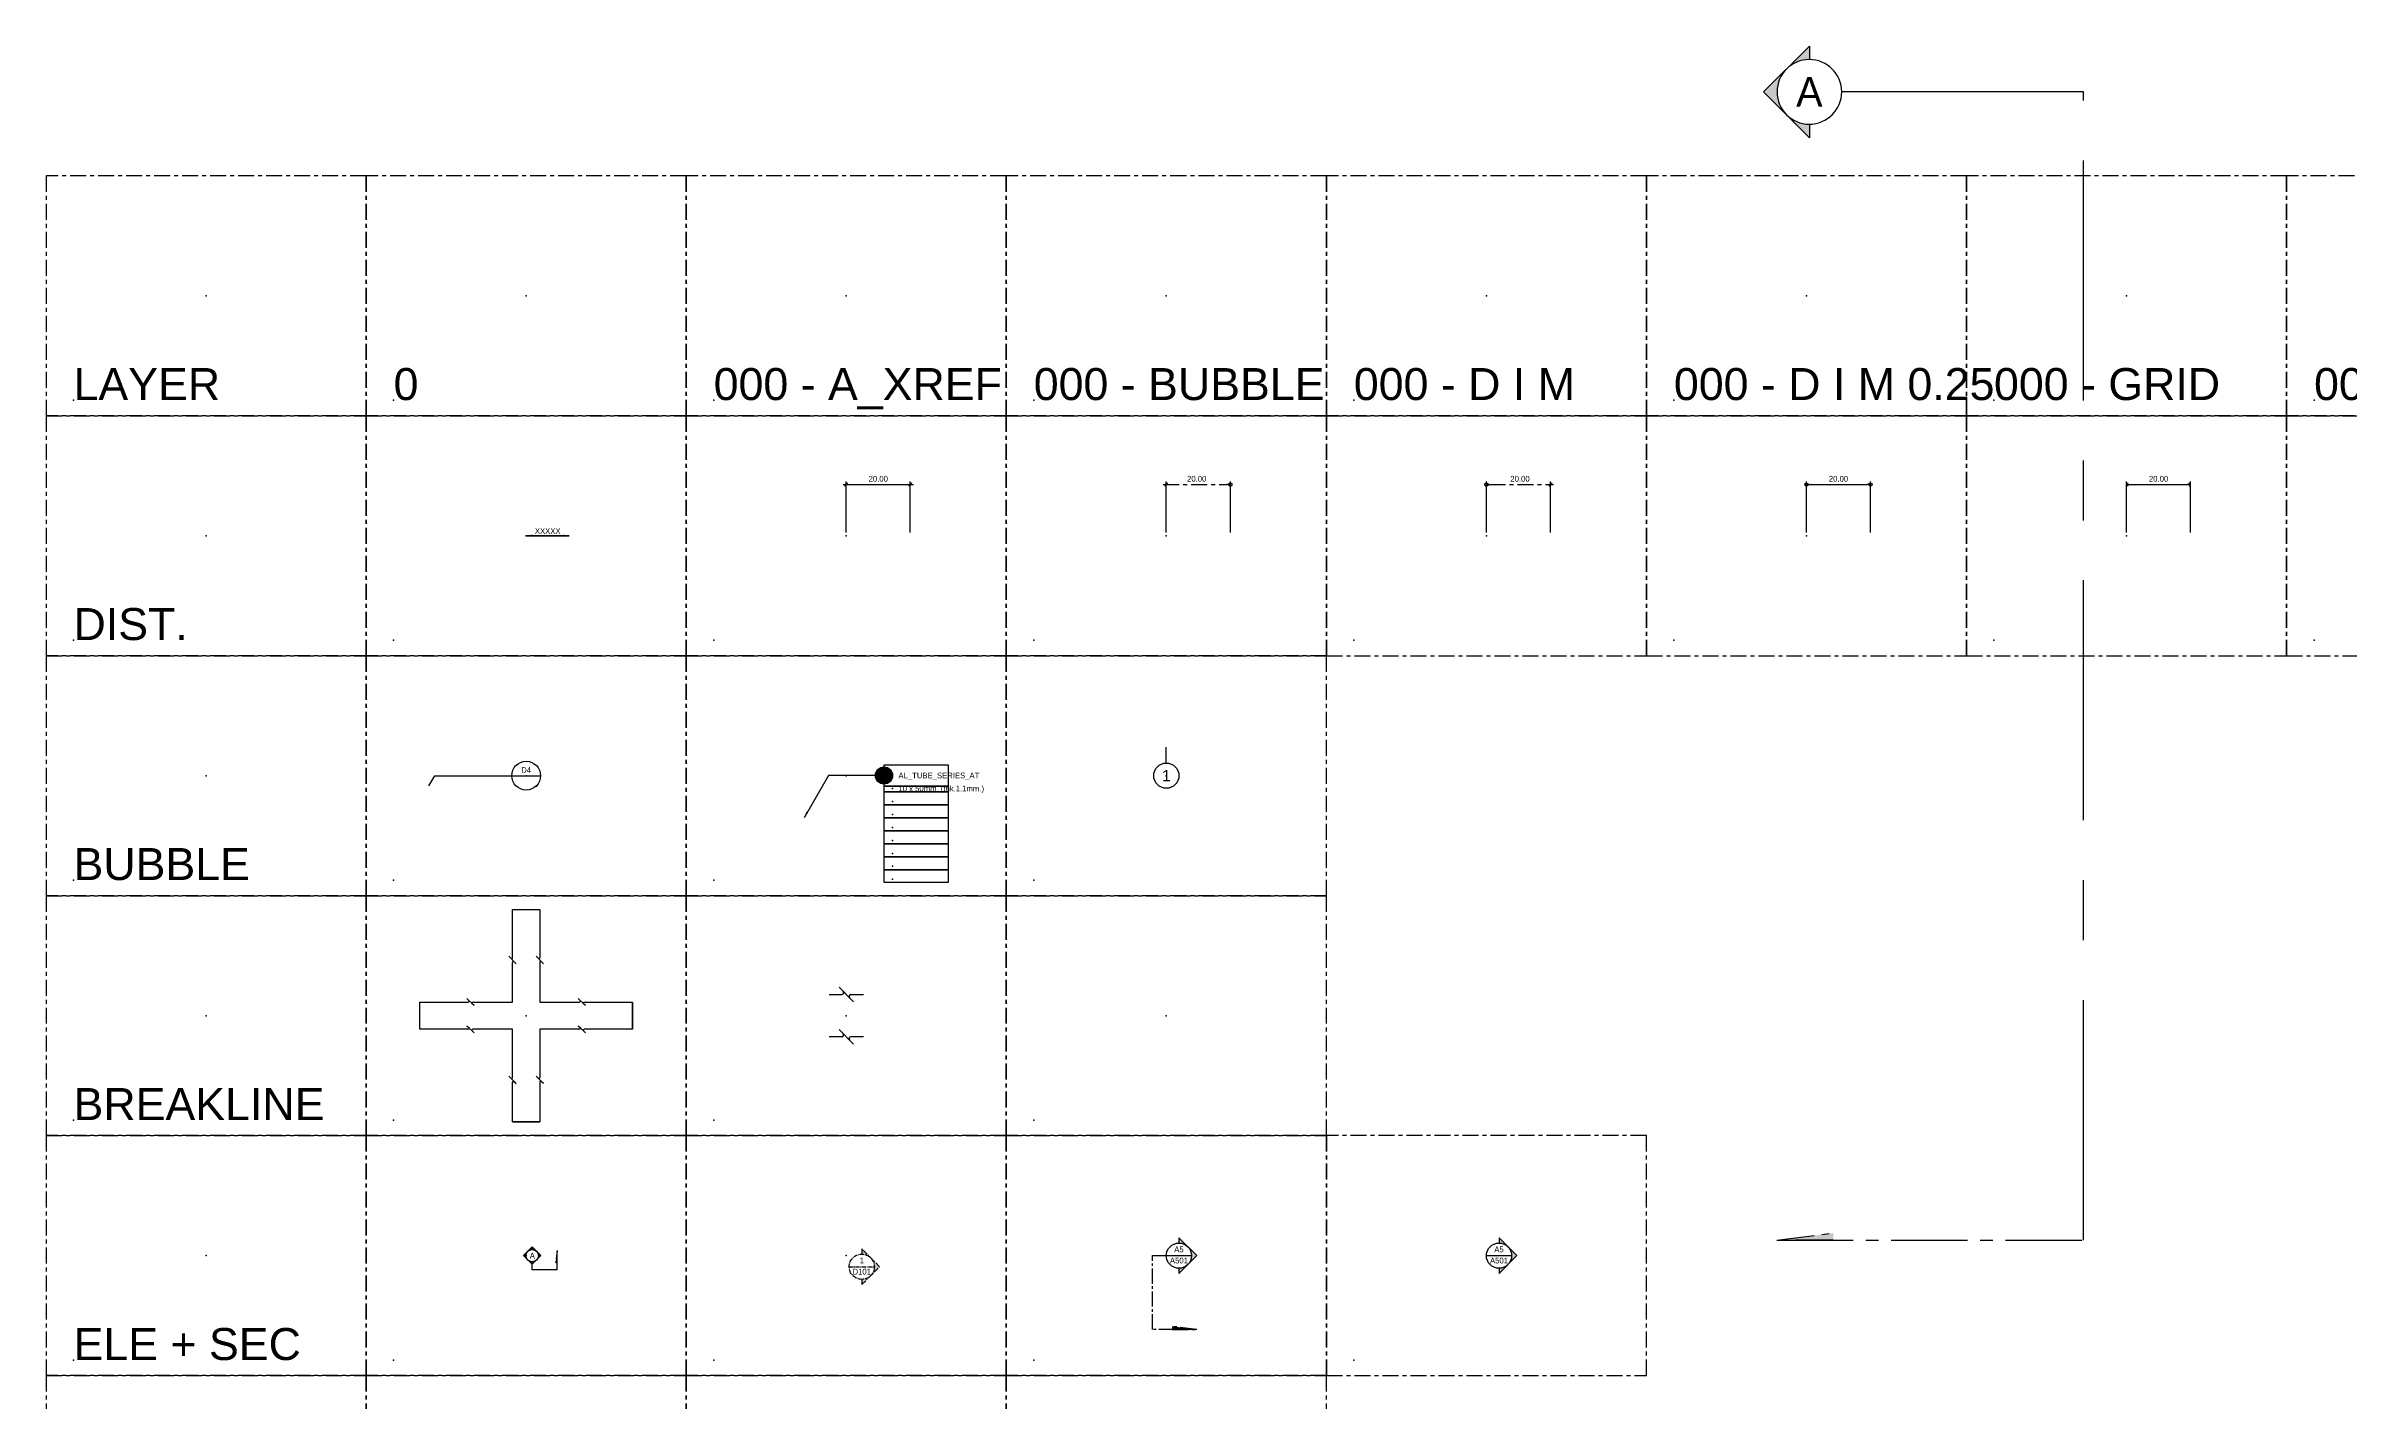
# Model space of a CAD drawing. Header units: millimetres. Extents: x -244126 to 368105, y -173968 to 259060.
# Drawn here: x 1771 to 2490, y 1525 to 1948 of the extents above; entities that cross this region are included whole.
import ezdxf
from ezdxf.enums import TextEntityAlignment as Align

# ---------------------------------------------------------------- set-up
doc = ezdxf.new("R2010")
doc.units = ezdxf.units.MM
doc.header["$MEASUREMENT"] = 0
for name, pattern in [('005_GG_TA_LINE', [13.75, 5, -1.25, 1.25, -1.25, 5]), ('015_GG_TA_LINE', [41.25, 15, -3.75, 3.75, -3.75, 15]), ('ACAD_ISO04W100', [30, 24, -3, 0, -3]), ('CENTER', [2, 1.25, -0.25, 0.25, -0.25]), ('CENTER2', [7.1439, 4.7625, -0.7938, 0.7938, -0.7938]), ('HIDDEN', [9.525, 6.35, -3.175]), ('TA_L_025.00.LIN', [162.5, 88.75, -73.75])]:
    doc.linetypes.add(name, pattern=pattern)
for name, color, linetype in [('000 - A_XREF', 7, 'Continuous'), ('000 - BUBBLE', 2, 'HIDDEN'), ('000 - D I M', 6, 'Continuous'), ('000 - D I M 0.25', 6, 'Continuous'), ('000 - GRID', 8, 'CENTER'), ('000 - GROUND', 6, 'Continuous'), ('000 - SYMBOL CON', 1, 'Continuous'), ('000 - T E X T', 4, 'Continuous'), ('000 - WIPEOUT', 250, 'Continuous')]:
    doc.layers.add(name, color=color, linetype=linetype)
doc.styles.add('BROWALLIA', font='BrowalliaUPC.ttf')
doc.styles.add('Cetury Gothic', font='GOTHIC.TTF')
doc.styles.add('CORDIA', font='cordia.shx')
doc.styles.get("Standard").update_dxf_attribs({"font": 'arial.ttf'})
doc.styles.add('TA', font='Cordia New.ttf', dxfattribs={"height": 4.5})
doc.dimstyles.new('DIM C-C', dxfattribs={"dimtxt": 0.18, "dimasz": 0.1, "dimexe": 0.1, "dimexo": 0.1, "dimgap": 0.09, "dimtad": 1, "dimtoh": 1, "dimzin": 0, "dimdsep": 46, "dimtxsty": 'CORDIA', "dimblk": 'ORIGIN', "dimcen": 0.1, "dimdle": 0.1, "dimclrd": 40, "dimclre": 140, "dimclrt": 3, "dimadec": 0, "dimazin": 0, "dimtfac": 1, "dimtix": 1, "dimtmove": 2, "dimatfit": 3, "dimfxl": 1, "dimtolj": 1, "dimtzin": 0, "dimarcsym": 0})
doc.dimstyles.new('DIM C-E', dxfattribs={"dimscale": 2, "dimtxt": 0.18, "dimasz": 0.1, "dimexe": 0.1, "dimexo": 0.1, "dimgap": 0.09, "dimtad": 1, "dimtoh": 1, "dimzin": 0, "dimdsep": 46, "dimtxsty": 'CORDIA', "dimblk1": 'ORIGIN', "dimblk2": 'OBLIQUE', "dimsah": 1, "dimcen": 0.1, "dimdle": 0.1, "dimclrd": 40, "dimclre": 140, "dimclrt": 3, "dimadec": 0, "dimazin": 0, "dimtfac": 1, "dimtix": 1, "dimtmove": 2, "dimatfit": 3, "dimfxl": 1, "dimtolj": 1, "dimtzin": 0, "dimarcsym": 0})
doc.dimstyles.new('DIM E-C', dxfattribs={"dimscale": 2, "dimtxt": 0.18, "dimasz": 0.1, "dimexe": 0.1, "dimexo": 0.1, "dimgap": 0.09, "dimtad": 1, "dimtoh": 1, "dimzin": 0, "dimdsep": 46, "dimtxsty": 'CORDIA', "dimblk1": 'OBLIQUE', "dimblk2": 'ORIGIN', "dimsah": 1, "dimcen": 0.1, "dimdle": 0.1, "dimclrd": 40, "dimclre": 140, "dimclrt": 3, "dimadec": 0, "dimazin": 0, "dimtfac": 1, "dimtix": 1, "dimtmove": 2, "dimatfit": 3, "dimfxl": 1, "dimtolj": 1, "dimtzin": 0, "dimarcsym": 0})
doc.dimstyles.new('DIM E-E', dxfattribs={"dimscale": 2, "dimtxt": 0.18, "dimasz": 0.1, "dimexe": 0.1, "dimexo": 0.1, "dimgap": 0.09, "dimtad": 1, "dimtoh": 1, "dimzin": 0, "dimdsep": 46, "dimtxsty": 'CORDIA', "dimblk": 'OBLIQUE', "dimcen": 0.1, "dimdle": 0.1, "dimclrd": 40, "dimclre": 140, "dimclrt": 3, "dimadec": 0, "dimazin": 0, "dimtfac": 1, "dimtix": 1, "dimtmove": 2, "dimatfit": 3, "dimfxl": 1, "dimtolj": 1, "dimtzin": 0, "dimarcsym": 0})
doc.dimstyles.new('DIM HOLE', dxfattribs={"dimtxt": 0.18, "dimasz": 0.1, "dimexe": 0.1, "dimexo": 0.1, "dimgap": 0.09, "dimtad": 1, "dimtoh": 1, "dimzin": 0, "dimdsep": 46, "dimtxsty": 'CORDIA', "dimblk": 'OPEN90', "dimcen": 0.1, "dimdle": 0.1, "dimclrd": 40, "dimclre": 140, "dimclrt": 3, "dimadec": 0, "dimazin": 0, "dimtfac": 1, "dimtix": 1, "dimtofl": 0, "dimtmove": 0, "dimatfit": 3, "dimfxl": 1, "dimtolj": 1, "dimtzin": 0, "dimarcsym": 0})

# ---------------------------------------------------------------- blocks, each defined once
blk = doc.blocks.new('*U4236')
at = {"color": 2}
blk.add_line((-4.51, 0), (4.51, 0), dxfattribs=at)
blk.add_circle((0, 0), 4.51, dxfattribs=at)
at = {"color": 7}
blk.add_point((3.24, -3.24), dxfattribs=at)
at = {"layer": '000 - SYMBOL CON', "color": 2, "linetype": 'ByBlock'}
blk.add_lwpolyline([(-30.41, -3.17), (-28.58, 0), (-4.51, 0)], dxfattribs=at)
at = {"color": 2, "style": 'Cetury Gothic'}
for tag, p in [('DETAIL_NO.', (0, 1.79)), ('DRAWING_NO.', (0, -1.79))]:
    blk.add_attdef(tag, text='', height=1.8, dxfattribs=at).set_placement(p, align=Align.MIDDLE_CENTER)
blk = doc.blocks.new('A$C6D7226B7')
blk.add_hatch(color=2).paths.add_polyline_path([(0.71, 5.6), (0, 0), (0.71, 0)])
at = {"color": 2, "linetype": 'CENTER', "ltscale": 3}
for p, q in [((0.71, 5.6), (0, 0)), ((0.71, 0), (0.71, 5.6))]:
    blk.add_line(p, q, dxfattribs=at)
blk = doc.blocks.new('A$C2FD3211E')
h = blk.add_hatch(color=2)
h.paths.add_polyline_path([(2.01, 7.26, -0.198912), (2.84, 5.25), (4.02, 5.25)])
h.paths.add_polyline_path([(-2.01, 7.26), (-4.02, 5.25), (-2.84, 5.25, -0.198912)])
h.paths.add_polyline_path([(0, 9.27), (-2.01, 7.26, -0.198912), (0, 8.09, -0.198912), (2.01, 7.26)])
at = {"color": 2}
blk.add_lwpolyline([(2.84, 5.25), (4.02, 5.25), (0, 9.27), (-4.02, 5.25), (-2.84, 5.25)], dxfattribs=at)
blk = doc.blocks.new('*U49')
at = {"color": 2}
blk.add_circle((1.92, 0), 1.92, dxfattribs=at)
blk.add_circle((1.92, 0), 1.92, dxfattribs=at)
at = {"layer": '000 - SYMBOL CON', "color": 2, "linetype": 'ByBlock'}
for p, q in [((1.92, -4.41), (1.92, -1.92)), ((9.68, -4.41), (9.67, -2.41))]:
    blk.add_line(p, q, dxfattribs=at)
blk.add_lwpolyline([(9.68, -4.41), (1.92, -4.41)], dxfattribs=at)
at = {"layer": 'Defpoints', "color": 250}
blk.add_lwpolyline([(-0.79, 0), (1.92, -2.71), (4.63, 0), (1.92, 2.71)], close=True, dxfattribs=at)
at = {"color": 3, "rotation": 0.01333381113249674}
for name, p, xscale, yscale, zscale in [('A$C2FD3211E', (1.92, -3.54), 0.6742075757186758, 0.6742075757186758, 0.6742075757186758), ('A$C6D7226B7', (9.16, -2.41), 0.7254261282618396, 0.7254261282618396, 0.7254261282618396)]:
    blk.add_blockref(name, p, dxfattribs=dict(at, xscale=xscale, yscale=yscale, zscale=zscale))
at = {"layer": '000 - T E X T', "color": 0, "style": 'TA'}
blk.add_attdef('SYM', text='', height=1.8, dxfattribs=at).set_placement((1.92, 0), align=Align.MIDDLE_CENTER)
blk = doc.blocks.new('A$C61A14B6B')
at = {"color": 0}
blk.add_line((2.52, -5.46), (-2.52, -10.5), dxfattribs=at)
for centre, radius, start, end in [((0.69, -6.31), 0.709, 191.92056, 303.32004), ((-0.69, -9.65), 0.704, 11.72715, 123.27285)]:
    blk.add_arc(centre, radius, start, end, dxfattribs=at)
blk = doc.blocks.new('*U61')
blk.add_wipeout([(0.98, -7.56), (-0.96, -5.62), (-0.87, -5.85), (-0.87, -6.1), (-0.97, -6.32), (-1.14, -6.5), (-1.37, -6.59), (-5.38, -6.59), (-5.36, 6.59), (-1.37, 6.59), (-1.14, 6.68), (-0.97, 6.85), (-0.87, 7.08), (-0.87, 7.33), (-0.96, 7.56), (0.98, 5.62), (0.89, 5.85), (0.89, 6.1), (0.99, 6.32), (1.16, 6.5), (1.39, 6.59), (5.38, 6.59), (5.38, -6.59), (1.39, -6.59), (1.16, -6.68), (0.99, -6.85), (0.89, -7.08), (0.89, -7.33)]).dxf.layer = '000 - WIPEOUT'
at = {"color": 0}
for p, q in [((-5.36, 6.59), (-1.36, 6.59)), ((1.38, 6.59), (5.38, 6.59)), ((-1.36, -6.59), (-5.36, -6.59)), ((5.38, -6.59), (1.38, -6.59))]:
    blk.add_line(p, q, dxfattribs=at)
blk.add_point((0, 0))
blk.add_point((0, 0))
blk.add_point((0, 0))
at = {"color": 0, "xscale": 0.9, "yscale": 0.9, "zscale": 0.9}
for p, rotation in [((7.19, 6.59), 270), ((-7.17, -6.59), 90)]:
    blk.add_blockref('A$C61A14B6B', p, dxfattribs=dict(at, rotation=rotation))
blk = doc.blocks.new('_Oblique')
at = {"color": 0, "linetype": 'ByBlock', "lineweight": -2}
blk.add_line((-0.5, -0.5), (0.5, 0.5), dxfattribs=at)
blk = doc.blocks.new('*U1753')
at = {"color": 0, "linetype": '005_GG_TA_LINE'}
blk.add_lwpolyline([(0, 0), (100, 0), (100, 75), (0, 75)], close=True, dxfattribs=at)
for p in [(50, 37.5), (8.58, 4.88)]:
    blk.add_point(p, dxfattribs=at)
blk.add_attdef('NAMEBLK', (8.58, 4.88), '', height=10, dxfattribs=at)
blk = doc.blocks.new('A$Cb4399e0b')
at = {"layer": '000 - SYMBOL CON', "color": 0}
blk.add_line((0, 3.94), (0, 8.94), dxfattribs=at)
blk.add_circle((0, 0), 3.94, dxfattribs=at)
at = {"layer": '000 - T E X T'}
blk.add_attdef('XX', text='', height=3.5, dxfattribs=at).set_placement((0, 0), align=Align.MIDDLE_CENTER)
blk = doc.blocks.new('A$Cd5acae4e')
blk.add_wipeout([(33.8, 9.6), (35.8, 7.5), (35.7, 7.7), (35.7, 8), (35.8, 8.3), (36, 8.4), (36.3, 8.5), (66.4, 8.5), (66.4, 0), (66.4, -8.5), (36.3, -8.5), (36, -8.6), (35.8, -8.8), (35.7, -9.1), (35.7, -9.3), (35.8, -9.6), (33.8, -7.5), (33.9, -7.7), (33.9, -8), (33.8, -8.3), (33.6, -8.4), (33.3, -8.5), (8.5, -8.5), (8.5, -38.7), (8.4, -38.9), (8.3, -39.1), (8, -39.2), (7.7, -39.2), (7.5, -39.1), (9.6, -41.2), (9.3, -41.1), (9.1, -41.1), (8.8, -41.2), (8.6, -41.4), (8.5, -41.6), (8.5, -66.4), (-8.5, -66.4), (-8.5, -41.6), (-8.4, -41.4), (-8.3, -41.2), (-8, -41.1), (-7.7, -41.1), (-7.5, -41.2), (-9.6, -39.1), (-9.3, -39.2), (-9.1, -39.2), (-8.8, -39.1), (-8.6, -38.9), (-8.5, -38.7), (-8.5, -8.5), (-33.3, -8.5), (-33.6, -8.6), (-33.8, -8.8), (-33.9, -9.1), (-33.9, -9.3), (-33.8, -9.6), (-35.8, -7.5), (-35.7, -7.7), (-35.7, -8), (-35.8, -8.3), (-36, -8.4), (-36.3, -8.5), (-66.4, -8.5), (-66.4, 8.5), (-36.3, 8.5), (-36, 8.6), (-35.8, 8.8), (-35.7, 9.1), (-35.7, 9.3), (-35.8, 9.6), (-33.8, 7.5), (-33.9, 7.7), (-33.9, 8), (-33.8, 8.3), (-33.6, 8.4), (-33.3, 8.5), (-8.5, 8.5), (-8.5, 33.3), (-8.4, 33.6), (-8.3, 33.8), (-8, 33.9), (-7.7, 33.9), (-7.5, 33.8), (-9.6, 35.8), (-9.3, 35.7), (-9.1, 35.7), (-8.8, 35.8), (-8.6, 36), (-8.5, 36.3), (-8.5, 66.4), (0, 66.4), (8.5, 66.4), (8.5, 36.3), (8.4, 36), (8.3, 35.8), (8, 35.7), (7.7, 35.7), (7.5, 35.8), (9.6, 33.8), (9.3, 33.9), (9.1, 33.9), (8.8, 33.8), (8.6, 33.6), (8.5, 33.3), (8.5, 8.5), (33.3, 8.5), (33.6, 8.6), (33.8, 8.8), (33.9, 9.1), (33.9, 9.3)]).dxf.layer = '000 - WIPEOUT'
blk.add_point((0, 0))
at = {"layer": '000 - SYMBOL CON', "color": 0}
blk.add_lwpolyline([(32.5, 10.8), (37.1, 6.3), (35.7, 7.7), (35.7, 8), (35.8, 8.3), (36, 8.4), (36.3, 8.5), (66.4, 8.5), (66.4, -8.5), (36.3, -8.5), (36, -8.6), (35.8, -8.8), (35.7, -9.1), (35.7, -9.3), (37.1, -10.8), (32.5, -6.3), (33.9, -7.7), (33.9, -8), (33.8, -8.3), (33.6, -8.4), (33.3, -8.5), (8.5, -8.5), (8.5, -38.7), (8.4, -38.9), (8.3, -39.1), (8, -39.2), (7.7, -39.2), (6.3, -37.9), (10.8, -42.4), (9.3, -41.1), (9.1, -41.1), (8.8, -41.2), (8.6, -41.4), (8.5, -41.6), (8.5, -66.4), (-8.5, -66.4), (-8.5, -41.6), (-8.4, -41.4), (-8.3, -41.2), (-8, -41.1), (-7.7, -41.1), (-6.3, -42.4), (-10.8, -37.9), (-9.3, -39.2), (-9.1, -39.2), (-8.8, -39.1), (-8.6, -38.9), (-8.5, -38.7), (-8.5, -8.5), (-33.3, -8.5), (-33.6, -8.6), (-33.8, -8.8), (-33.9, -9.1), (-33.9, -9.3), (-32.5, -10.8), (-37.1, -6.3), (-35.7, -7.7), (-35.7, -8), (-35.8, -8.3), (-36, -8.4), (-36.3, -8.5), (-66.4, -8.5), (-66.4, 8.5), (-36.3, 8.5), (-36, 8.6), (-35.8, 8.8), (-35.7, 9.1), (-35.7, 9.3), (-37.1, 10.8), (-32.5, 6.3), (-33.9, 7.7), (-33.9, 8), (-33.8, 8.3), (-33.6, 8.4), (-33.3, 8.5), (-8.5, 8.5), (-8.5, 33.3), (-8.4, 33.6), (-8.3, 33.8), (-8, 33.9), (-7.7, 33.9), (-6.3, 32.5), (-10.8, 37.1), (-9.3, 35.7), (-9.1, 35.7), (-8.8, 35.8), (-8.6, 36), (-8.5, 36.3), (-8.5, 66.4), (8.5, 66.4), (8.5, 36.3), (8.4, 36), (8.3, 35.8), (8, 35.7), (7.7, 35.7), (6.3, 37.1), (10.8, 32.5), (9.3, 33.9), (9.1, 33.9), (8.8, 33.8), (8.6, 33.6), (8.5, 33.3), (8.5, 8.5), (33.3, 8.5), (33.6, 8.6), (33.8, 8.8), (33.9, 9.1), (33.9, 9.3), (32.5, 10.8)], close=True, dxfattribs=at)
at = {"layer": 'Defpoints', "color": 250}
for p, q in [((-8.5, 66.4), (8.5, 66.4)), ((-66.4, -8.5), (-66.4, 8.5)), ((66.4, -8.5), (66.4, 8.5)), ((-8.5, -66.4), (8.5, -66.4))]:
    blk.add_line(p, q, dxfattribs=at)
blk = doc.blocks.new('_Origin')
at = {"color": 0, "linetype": 'ByBlock', "lineweight": -2}
blk.add_line((0, 0), (-1, 0), dxfattribs=at)
blk.add_circle((0, 0), 0.5, dxfattribs=at)
blk = doc.blocks.new('*D2889')
at = {"layer": '000 - D I M', "color": 40, "linetype": '005_GG_TA_LINE', "lineweight": -2, "transparency": 16777216}
blk.add_line((2119.83, 1810.9), (2139.83, 1810.9), dxfattribs=at)
at = {"layer": '000 - D I M', "color": 140, "linetype": 'ACAD_ISO04W100', "lineweight": -2, "transparency": 16777216}
for p, q in [((2120.83, 1795.92), (2120.83, 1811.9)), ((2140.83, 1795.92), (2140.83, 1811.9))]:
    blk.add_line(p, q, dxfattribs=at)
at = {"layer": 'Defpoints', "color": 0, "linetype": '005_GG_TA_LINE', "transparency": 16777216}
for p in [(2140.83, 1810.9), (2120.83, 1794.92), (2140.83, 1794.92)]:
    blk.add_point(p, dxfattribs=at)
at = {"layer": '000 - D I M', "color": 40, "linetype": '005_GG_TA_LINE', "lineweight": -2, "transparency": 16777216, "rotation": 180}
blk.add_blockref('_Oblique', (2120.83, 1810.9), dxfattribs=at)
at = {"layer": '000 - D I M', "color": 40, "linetype": '005_GG_TA_LINE', "lineweight": -2, "transparency": 16777216}
blk.add_blockref('_Origin', (2140.83, 1810.9), dxfattribs=at)
at = {"layer": '000 - D I M', "color": 3, "linetype": '005_GG_TA_LINE', "transparency": 16777216, "insert": (2130.33, 1812.7), "char_height": 1.8, "attachment_point": 5, "style": 'CORDIA'}
blk.add_mtext('\\A1;20.00', dxfattribs=at)
blk = doc.blocks.new('*D2890')
at = {"layer": '000 - D I M', "color": 140, "linetype": 'ACAD_ISO04W100', "lineweight": -2, "transparency": 16777216}
for p, q in [((2220.83, 1795.92), (2220.83, 1811.9)), ((2240.83, 1795.92), (2240.83, 1811.9))]:
    blk.add_line(p, q, dxfattribs=at)
at = {"layer": '000 - D I M', "color": 40, "linetype": '005_GG_TA_LINE', "lineweight": -2, "transparency": 16777216}
blk.add_line((2221.83, 1810.9), (2241.83, 1810.9), dxfattribs=at)
at = {"layer": 'Defpoints', "color": 0, "linetype": '005_GG_TA_LINE', "transparency": 16777216}
for p in [(2240.83, 1810.9), (2220.83, 1794.92), (2240.83, 1794.92)]:
    blk.add_point(p, dxfattribs=at)
at = {"layer": '000 - D I M', "color": 40, "linetype": '005_GG_TA_LINE', "lineweight": -2, "transparency": 16777216, "rotation": 180}
blk.add_blockref('_Origin', (2220.83, 1810.9), dxfattribs=at)
at = {"layer": '000 - D I M', "color": 40, "linetype": '005_GG_TA_LINE', "lineweight": -2, "transparency": 16777216}
blk.add_blockref('_Oblique', (2240.83, 1810.9), dxfattribs=at)
at = {"layer": '000 - D I M', "color": 3, "linetype": '005_GG_TA_LINE', "transparency": 16777216, "insert": (2231.33, 1812.7), "char_height": 1.8, "attachment_point": 5, "style": 'CORDIA'}
blk.add_mtext('\\A1;20.00', dxfattribs=at)
blk = doc.blocks.new('_Open90')
at = {"color": 0, "linetype": 'ByBlock', "lineweight": -2}
for p, q in [((0, 0), (-1, 0)), ((-0.5, 0.5), (0, 0)), ((0, 0), (-0.5, -0.5))]:
    blk.add_line(p, q, dxfattribs=at)
blk = doc.blocks.new('*U42')
at = {"color": 2}
for p, q in [((-4.28, 0), (0, 0)), ((0, 0), (7.88, 0))]:
    blk.add_line(p, q, dxfattribs=at)
at = {"color": 2, "linetype": 'CENTER2'}
for p, q in [((-4.28, -23.07), (-4.28, 0)), ((9.52, -23.07), (-4.28, -23.07))]:
    blk.add_line(p, q, dxfattribs=at)
at = {"color": 2}
blk.add_circle((3.94, 0), 3.94, dxfattribs=at)
blk.add_circle((3.94, 0), 3.94, dxfattribs=at)
at = {"color": 3, "rotation": 270}
for name, p, xscale, yscale, zscale in [('A$C2FD3211E', (-3.34, 0), 1.387206065883648, 1.387206065883648, 1.387206065883648), ('A$C6D7226B7', (1.75, -22.08), 1.387206065886261, 1.387206065886261, 1.387206065886261)]:
    blk.add_blockref(name, p, dxfattribs=dict(at, xscale=xscale, yscale=yscale, zscale=zscale))
at = {"color": 0, "style": 'Cetury Gothic'}
for tag, p in [('SEC_SYM', (3.94, 1.97)), ('DAWING_NO.', (3.94, -1.53))]:
    blk.add_attdef(tag, text='', height=1.8, rotation=360, dxfattribs=at).set_placement(p, align=Align.MIDDLE_CENTER)
blk = doc.blocks.new('*U43')
at = {"color": 2}
blk.add_line((0, 0), (7.88, 0), dxfattribs=at)
blk.add_circle((3.94, 0), 3.94, dxfattribs=at)
blk.add_circle((3.94, 0), 3.94, dxfattribs=at)
at = {"color": 3, "xscale": 1.387206065883648, "yscale": 1.387206065883648, "zscale": 1.387206065883648, "rotation": 270}
blk.add_blockref('A$C2FD3211E', (-3.34, 0), dxfattribs=at)
at = {"color": 0, "style": 'Cetury Gothic'}
for tag, p in [('SEC_SYM', (3.94, 1.97)), ('DAWING_NO.', (3.94, -1.53))]:
    blk.add_attdef(tag, text='', height=1.8, dxfattribs=at).set_placement(p, align=Align.MIDDLE_CENTER)
blk = doc.blocks.new('*U58')
at = {"color": 2, "linetype": 'CENTER2'}
blk.add_line((-2.03, 71.78), (17.12, 71.78), dxfattribs=at)
at = {"color": 2, "linetype": 'ByBlock'}
blk.add_line((17.12, 71.78), (17.12, 0), dxfattribs=at)
at = {"color": 2}
blk.add_line((17.12, 0), (2.02, 0), dxfattribs=at)
blk.add_circle((0, 0), 2.02, dxfattribs=at)
blk.add_circle((0, 0), 2.02, dxfattribs=at)
at = {"color": 3, "rotation": 90.00000000000284}
for name, p, xscale, yscale, zscale in [('A$C6D7226B7', (1.49, 71.33), 0.6282634594427969, 0.6282634594427969, 0.6282634594427969), ('A$C2FD3211E', (3.74, 0), 0.7125486143040686, 0.7125486143040686, 0.7125486143040686)]:
    blk.add_blockref(name, p, dxfattribs=dict(at, xscale=xscale, yscale=yscale, zscale=zscale))
at = {"color": 0, "style": 'Cetury Gothic'}
blk.add_attdef('MINI_SEC_SYM', text='', height=1.85, dxfattribs=at).set_placement((0, 0), align=Align.MIDDLE_CENTER)
blk = doc.blocks.new('*U54')
at = {"color": 2}
blk.add_line((-3.94, 0), (3.94, 0), dxfattribs=at)
blk.add_circle((0, 0), 3.94, dxfattribs=at)
blk.add_circle((0, 0), 3.94, dxfattribs=at)
at = {"color": 3, "xscale": 1.387201043104989, "yscale": 1.387201043104989, "zscale": 1.387201043104989, "rotation": 270.0000000000015}
blk.add_blockref('A$C2FD3211E', (-7.28, 0), dxfattribs=at)
at = {"color": 0, "style": 'Cetury Gothic'}
for tag, p in [('SEC_SYM', (0, 1.97)), ('DAWING_NO.', (0, -1.53))]:
    blk.add_attdef(tag, text='', height=1.8, dxfattribs=at).set_placement(p, align=Align.MIDDLE_CENTER)
blk = doc.blocks.new('000 - ARROW FOR SYMBOL')
at = {"layer": '000 - SYMBOL CON', "color": 0, "linetype": 'HIDDEN'}
blk.add_solid([(1.29, 1.57), (0, 0), (0.71, 1.9)], dxfattribs=at)
blk = doc.blocks.new('*U60')
h = blk.add_hatch(color=250)
h.dxf.hatch_style = 1
edge = h.paths.add_edge_path()
edge.add_arc((0, 0), 2.68, 0, 360)
h = blk.add_hatch(color=250)
h.dxf.hatch_style = 1
edge = h.paths.add_edge_path()
edge.add_arc((0, 0), 2.68, 0, 360)
for p in [(0, 0), (2.68, -4.05), (2.68, -8.11), (2.68, -12.16), (2.68, -16.21), (2.68, -20.26), (2.68, -24.32), (2.68, -28.37), (2.68, -32.42)]:
    blk.add_point(p)
at = {"layer": '000 - SYMBOL CON', "color": 0, "linetype": 'ByBlock'}
for points in [[(0, 0), (-17.37, 0), (-24.98, -13.19)], [(-17.37, 0), (-17.37, 0), (-24.98, -13.19)]]:
    blk.add_lwpolyline(points, dxfattribs=at)
at = {"layer": '000 - SYMBOL CON', "color": 2}
blk.add_circle((0, 0), 2.68, dxfattribs=at)
at = {"layer": 'Defpoints', "color": 250}
blk.add_line((0, -2.68), (0, 2.68), dxfattribs=at)
for points in [[(0, 3.33), (20, 3.33), (20, -3.33), (0, -3.33)], [(0, -3.33), (20, -3.33), (20, -5.11), (0, -5.11)], [(0, -5.11), (20, -5.11), (20, -9.17), (0, -9.17)], [(0, -9.17), (20, -9.17), (20, -13.22), (0, -13.22)], [(0, -13.22), (20, -13.22), (20, -17.27), (0, -17.27)], [(0, -17.27), (20, -17.27), (20, -21.33), (0, -21.33)], [(0, -21.33), (20, -21.33), (20, -25.38), (0, -25.38)], [(0, -25.38), (20, -25.38), (20, -29.43), (0, -29.43)], [(0, -29.43), (20, -29.43), (20, -33.48), (0, -33.48)]]:
    blk.add_lwpolyline(points, close=True, dxfattribs=at)
at = {"layer": '000 - SYMBOL CON', "color": 0}
blk.add_blockref('000 - ARROW FOR SYMBOL', (-24.98, -13.19), dxfattribs=at)
blk.add_blockref('000 - ARROW FOR SYMBOL', (-24.98, -13.19), dxfattribs=at)
at = {"layer": '000 - T E X T', "style": 'BROWALLIA'}
blk.add_attdef('NO.CODE', text='', height=2.5, dxfattribs=at).set_placement((0, 0), align=Align.MIDDLE_CENTER)
at = {"layer": '000 - T E X T', "style": 'TA'}
for tag, p in [('NAME1', (4.5, -0.89)), ('NAME2', (4.5, -4.96)), ('NAME3', (4.5, -8.99)), ('NAME4', (4.5, -13.04)), ('NAME5', (4.5, -17.1)), ('NAME6', (4.5, -21.15)), ('NAME7', (4.5, -25.2)), ('NAME8', (4.5, -29.26)), ('NAME9', (4.5, -33.31))]:
    blk.add_attdef(tag, p, '', height=1.8, dxfattribs=at)
blk = doc.blocks.new('*U38')
at = {"layer": '000 - T E X T', "style": 'TA'}
blk.add_attdef('DIM', text='', height=1.8, dxfattribs=at).set_placement((6.74, 0), align=Align.BOTTOM_CENTER)
at = {"layer": '000 - BUBBLE', "linetype": 'Continuous'}
for points in [[(0, 0), (13.47, 0)], [(13.47, 0), (0, 0)]]:
    blk.add_leader(points, dimstyle='DIM E-E', override={"dimscale": 1, "dimasz": 2, "dimgap": 0.09, "dimtad": 0, "dimclrd": 2}, dxfattribs=at)

msp = doc.modelspace()

# ---------------------------------------------------------------- block references
for name, p, values in [('*U1753', (1870.82947, 1832.42402), {'NAMEBLK': '0'}), ('*U38', (1920.82947, 1794.92402), {'DIM': 'XXXXX'}), ('A$Cb4399e0b', (2120.82947, 1719.92402), {'XX': '1'}), ('*U42', (2120.82947, 1569.92402), {'DAWING_NO.': 'A501', 'SEC_SYM': 'A5'}), ('*U43', (2220.82947, 1569.92402), {'DAWING_NO.': 'A501', 'SEC_SYM': 'A5'})]:
    msp.add_blockref(name, p).add_auto_attribs(values)
ref = msp.add_blockref('*U4236', (1920.82947, 1719.92402))
ref.add_attrib('DETAIL_NO.', 'D4', dxfattribs={"color": 2, "height": 1.8, "style": 'Cetury Gothic'}).set_placement((1920.82947, 1721.71594), align=Align.MIDDLE_CENTER)
at = {"color": 2}
msp.add_blockref('*U61', (2020.82947, 1644.92402), dxfattribs=at)
at = {"layer": '000 - A_XREF'}
msp.add_blockref('*U1753', (1970.82947, 1832.42402), dxfattribs=at).add_auto_attribs({'NAMEBLK': '000 - A_XREF'})
at = {"layer": '000 - BUBBLE'}
msp.add_blockref('*U1753', (2070.82947, 1832.42402), dxfattribs=at).add_auto_attribs({'NAMEBLK': '000 - BUBBLE'})
at = {"layer": '000 - D I M'}
msp.add_blockref('*U1753', (2170.82947, 1832.42402), dxfattribs=at).add_auto_attribs({'NAMEBLK': '000 - D I M'})
at = {"layer": '000 - D I M 0.25'}
msp.add_blockref('*U1753', (2270.82947, 1832.42402), dxfattribs=at).add_auto_attribs({'NAMEBLK': '000 - D I M 0.25'})
at = {"layer": '000 - GRID', "linetype": '005_GG_TA_LINE'}
for name, p, values in [('*U1753', (1770.82947, 1832.42402), {'NAMEBLK': 'LAYER'}), ('*U1753', (1770.82947, 1757.42402), {'NAMEBLK': 'DIST.'}), ('*U1753', (1770.82947, 1682.42402), {'NAMEBLK': 'BUBBLE'}), ('*U1753', (1770.82947, 1607.42402), {'NAMEBLK': 'BREAKLINE'}), ('*U1753', (1770.82947, 1532.42402), {'NAMEBLK': 'ELE + SEC'}), ('*U54', (2025.67243, 1566.45934), {'DAWING_NO.': 'D101', 'SEC_SYM': '1'}), ('*U1753', (1770.82947, 1457.42402), {'NAMEBLK': 'LEVEL + SLOPE'})]:
    msp.add_blockref(name, p, dxfattribs=at).add_auto_attribs(values)
at = {"layer": '000 - GRID'}
msp.add_blockref('*U1753', (2370.82947, 1832.42402), dxfattribs=at).add_auto_attribs({'NAMEBLK': '000 - GRID'})
at = {"layer": '000 - GRID', "linetype": '005_GG_TA_LINE'}
for p in [(1870.82947, 1757.42402), (1970.82947, 1757.42402), (2070.82947, 1757.42402), (2170.82947, 1757.42402), (2270.82947, 1757.42402), (2370.82947, 1757.42402), (2470.82947, 1757.42402), (1870.82947, 1682.42402), (1970.82947, 1682.42402), (2070.82947, 1682.42402), (2070.82947, 1607.42402), (1870.82947, 1532.42402), (1970.82947, 1532.42402), (2070.82947, 1532.42402), (2170.82947, 1532.42402), (1870.82947, 1457.42402), (1970.82947, 1457.42402), (2070.82947, 1457.42402)]:
    msp.add_blockref('*U1753', p, dxfattribs=at)
at = {"layer": '000 - GROUND'}
msp.add_blockref('*U1753', (2470.82947, 1832.42402), dxfattribs=at).add_auto_attribs({'NAMEBLK': '000 - GROUND'})
at = {"layer": '000 - SYMBOL CON', "color": 4, "linetype": '015_GG_TA_LINE'}
ref = msp.add_blockref('*U58', (2321.72369, 1933.61906), dxfattribs=dict(at, xscale=-5, yscale=5, zscale=5, rotation=180))
ref.add_attrib('MINI_SEC_SYM', 'A', dxfattribs={"layer": '0', "color": 0, "height": 9.24583, "style": 'Cetury Gothic'}).set_placement((2321.72369, 1933.61906), align=Align.MIDDLE_CENTER)
at = {"layer": '000 - SYMBOL CON', "color": 2, "xscale": 0.5, "yscale": 0.5, "zscale": 0.5}
msp.add_blockref('A$Cd5acae4e', (1920.82947, 1644.92402), dxfattribs=at)
at = {"layer": '000 - SYMBOL CON', "color": 4}
msp.add_blockref('*U49', (1920.82947, 1569.92402), dxfattribs=at).add_auto_attribs({'SYM': 'A'})
at = {"layer": '000 - T E X T', "color": 2, "linetype": 'TA_L_025.00.LIN', "ltscale": 2.5}
msp.add_blockref('*U60', (2032.63443, 1719.96767), dxfattribs=at).add_auto_attribs({'NAME1': 'AL_TUBE_SERIES_AT ', 'NAME2': '10 x 50mm. (thk.1.1mm.)', 'NO.CODE': 'NO.'})

# ---------------------------------------------------------------- dimensions: what is measured, and where the dimension line sits
at = {"layer": '000 - D I M', "linetype": '005_GG_TA_LINE'}
for base, p1, p2, dimstyle in [((2040.82947, 1810.89665), (2020.82947, 1794.92402), (2040.82947, 1794.92402), 'DIM E-E'), ((2340.82947, 1810.89665), (2320.82947, 1794.92402), (2340.82947, 1794.92402), 'DIM C-C'), ((2440.82947, 1810.89665), (2420.82947, 1794.92402), (2440.82947, 1794.92402), 'DIM HOLE')]:
    msp.add_linear_dim(base=base, p1=p1, p2=p2, dimstyle=dimstyle, override={"dimscale": 10}, dxfattribs=at).render()
for base, p1, p2, dimstyle, picture, middle in [((2140.82947, 1810.89665), (2120.82947, 1794.92402), (2140.82947, 1794.92402), 'DIM E-C', '*D2889', (2130.32947, 1812.69665)), ((2240.82947, 1810.89665), (2220.82947, 1794.92402), (2240.82947, 1794.92402), 'DIM C-E', '*D2890', (2231.32947, 1812.69665))]:
    dim = msp.add_linear_dim(base=base, p1=p1, p2=p2, dimstyle=dimstyle, override={"dimscale": 10}, dxfattribs=at)
    dim.commit()
    dim.dimension.update_dxf_attribs({"geometry": picture, "text_midpoint": middle})

# ---------------------------------------------------------------- next in the draw order: block references
at = {"layer": '000 - GRID', "linetype": '005_GG_TA_LINE'}
for p in [(1870.82947, 1607.42402), (1970.82947, 1607.42402)]:
    msp.add_blockref('*U1753', p, dxfattribs=at)

doc.saveas('drawing.dxf')
